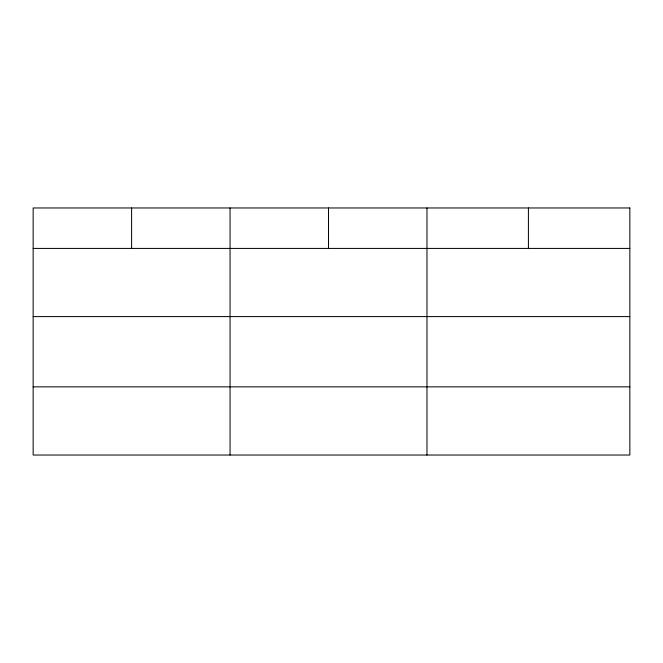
<?xml version="1.0" encoding="UTF-8"?>
<svg xmlns="http://www.w3.org/2000/svg" width="663" height="663" viewBox="0 0 663 663"><rect width="100%" height="100%" fill="white"/><g stroke="black" fill="none" stroke-linecap="round" stroke-linejoin="round"><path stroke-width="0.99" d="M33.15 248.418L629.85 248.418M33.15 316.599L629.85 316.599M33.15 386.852L629.85 386.852M528.411 207.967L528.411 248.418M426.972 207.967L426.972 455.033M328.516 207.967L328.516 248.418M230.061 207.967L230.061 455.033M131.606 207.967L131.606 248.418M629.85 207.967L33.15 207.967L33.15 455.033L629.85 455.033L629.85 207.967"/></g></svg>
